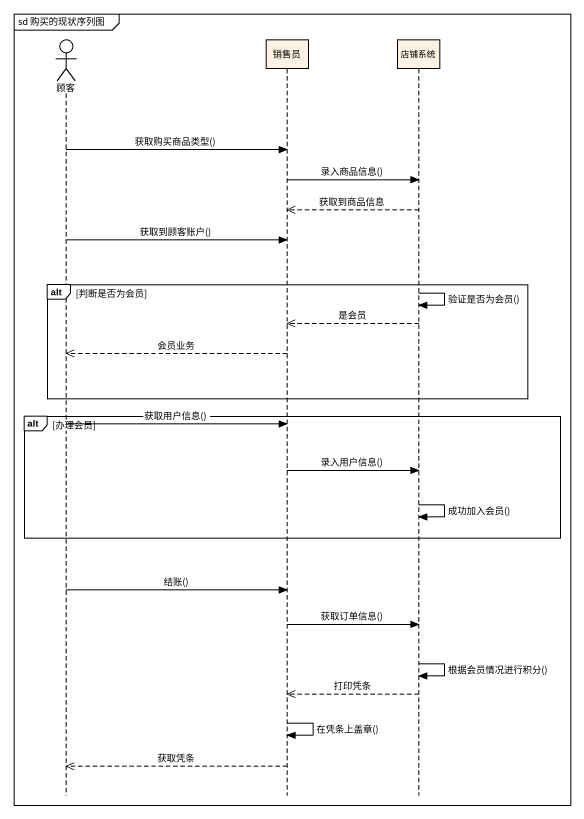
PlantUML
@startuml
mainframe sd 购买的现状序列图
hide footbox
actor 顾客
participant 销售员
participant 店铺系统

顾客 -> 销售员 : 获取购买商品类型()
销售员 -> 店铺系统 : 录入商品信息()
店铺系统 -->> 销售员 : 获取到商品信息
顾客 -> 销售员 : 获取到顾客账户()
alt 判断是否为会员
  店铺系统 -> 店铺系统 : 验证是否为会员()
  店铺系统 -->> 销售员 : 是会员
  销售员 -->> 顾客 : 会员业务
end
alt 办理会员
  顾客 -> 销售员 : 获取用户信息()
  销售员 -> 店铺系统 : 录入用户信息()
  店铺系统 -> 店铺系统 : 成功加入会员()
end
顾客 -> 销售员 : 结账()
销售员 -> 店铺系统 : 获取订单信息()
店铺系统 -> 店铺系统 : 根据会员情况进行积分()
店铺系统 -->> 销售员 : 打印凭条
销售员 -> 销售员 : 在凭条上盖章()
销售员 -->> 顾客 : 获取凭条
@enduml
